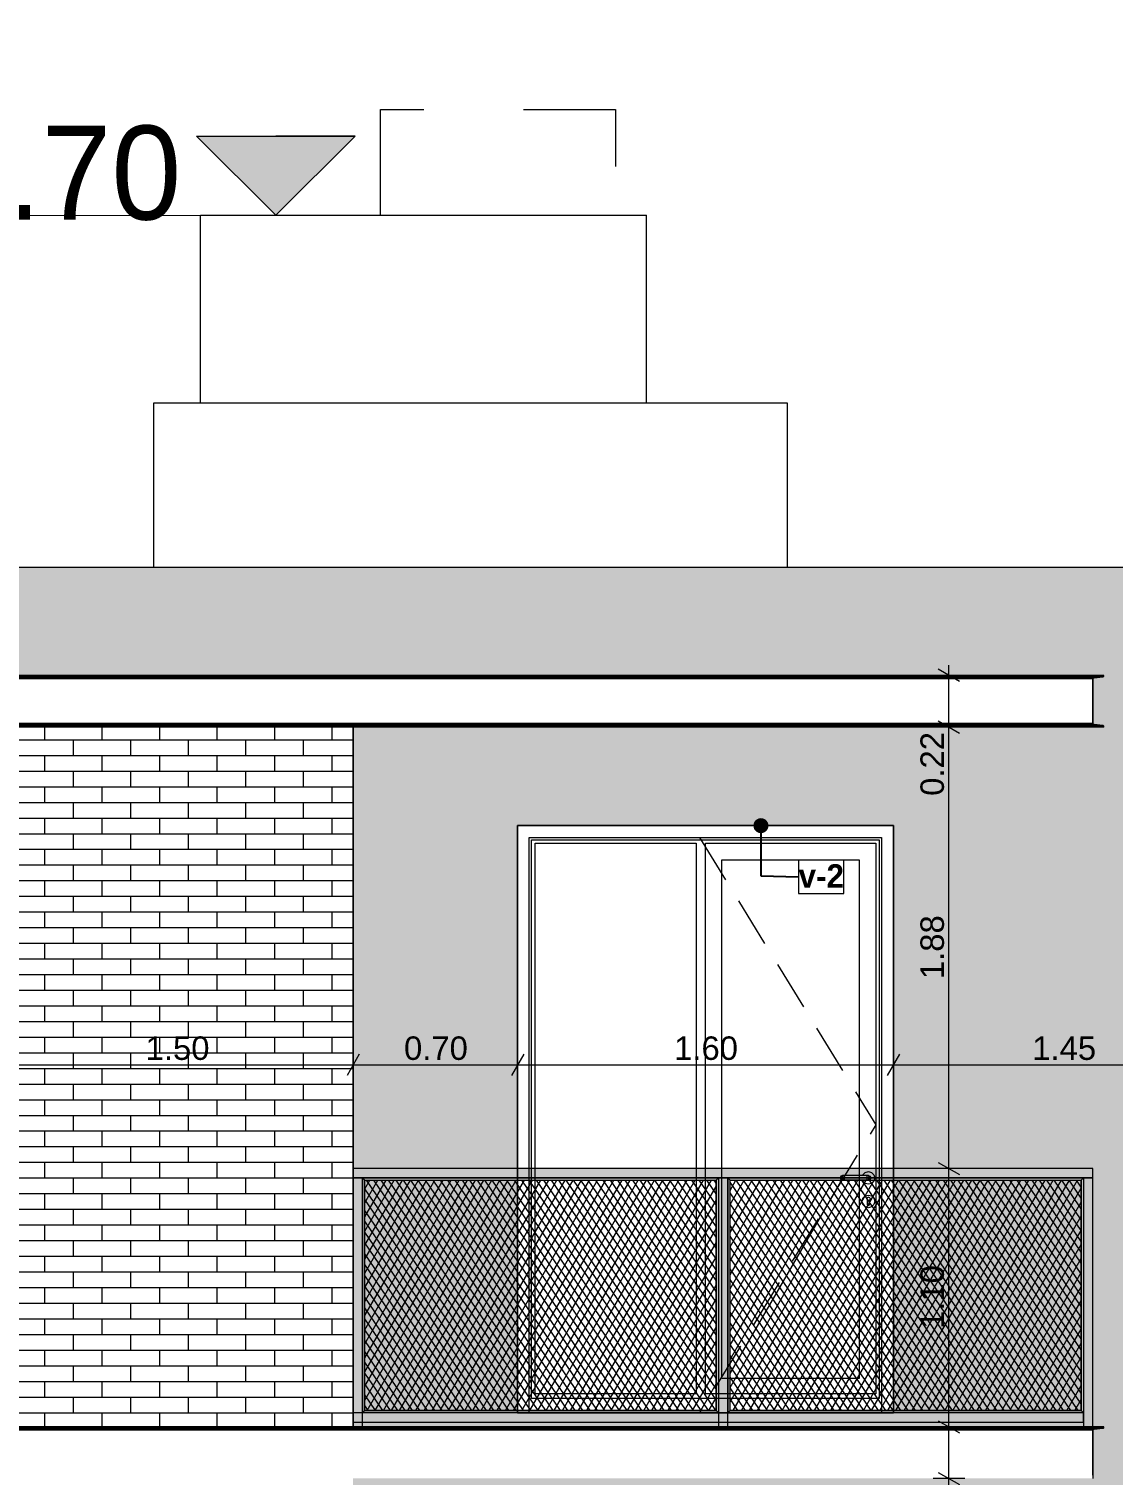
# Model space of a CAD drawing. Header units: millimetres. Extents: x 475206255 to 476720147, y 4620882299 to 4621447368.
# Drawn here: x 475374785 to 475379401, y 4621139879 to 4621146038 of the extents above; entities that cross this region are included whole.
import ezdxf

# ---------------------------------------------------------------- set-up
doc = ezdxf.new("R2010")
doc.units = ezdxf.units.MM
doc.header["$MEASUREMENT"] = 0
doc.set_wipeout_variables(frame=1)
doc.linetypes.add('Hidden Line', pattern=[317.5, 211.666667, -105.833333])
doc.linetypes.add('Long Dashed', pattern=[1058.333302, 634.99999, -423.333311])
for name, color, linetype, lineweight in [('0_Pen_No__1_Pen_No__250', 7, 'Continuous', 0), ('0_Pen_No__250_Pen_No__142', 142, 'Continuous', 0), ('2D Drafting - General_Pen_No__30_Pen_No__9_Pen_No__9_Pen_No__253', 252, 'Continuous', 0), ('2D Drafting - General_Pen_No__30_Pen_No__9_Pen_No__9_Pen_No__7', 7, 'Continuous', 0), ('2D Drafting - General_Pen_No__7_Pen_No__7', 7, 'Continuous', 0), ('Dimensioning - General_Pen_No__142', 142, 'Continuous', 0), ('New_2D Drafting - General_Pen_No__1_Pen_No__253', 252, 'Continuous', 0), ('New_2D Drafting - General_Pen_No__30_Pen_No__9_Pen_No__9_Pen_No__255', 255, 'Continuous', 0), ('New_2D Drafting - General_Pen_No__30_Pen_No__9_Pen_No__9_Pen_No__7', 7, 'Continuous', 0), ('New_2D Drafting - General_Pen_No__4', 7, 'Continuous', 0), ('New_2D Drafting - General_Pen_No__7', 7, 'Continuous', 0), ('New_Annotation - Label_Pen_No__1', 1, 'Continuous', 0), ('New_Structural - Bearing_Pen_No__250', 7, 'Continuous', 0), ('New_Structural - Bearing_Pen_No__7', 7, 'Continuous', 0), ('Structural - Bearing_Pen_No__250', 7, 'Continuous', 0), ('zoma_Pen_No__142', 142, 'Continuous', 0), ('zoma_Pen_No__1_Pen_No__142', 142, 'Continuous', 0)]:
    doc.layers.add(name, color=color, linetype=linetype, lineweight=lineweight)
doc.layers.add('Dimensioning - General', color=7, linetype='Continuous')
doc.layers.add('zoma', color=7, linetype='Continuous')
doc.styles.add('GENERATED_STYLE_2', font='arial.ttf')
doc.styles.add('GENERATED_STYLE_4', font='ACADMTAV.TTF')
doc.styles.add('GENERATED_STYLE_5', font='')
doc.styles.get('GENERATED_STYLE_5').set_extended_font_data('Avaza', bold=True)
doc.dimstyles.new('GENERATED_STYLE__1', dxfattribs={"dimtxt": 100, "dimasz": 68.640772, "dimexe": 0.18, "dimexo": 0.0625, "dimgap": 0, "dimtad": 1, "dimlfac": 0.001, "dimzin": 0, "dimdsep": 46, "dimtxsty": 'GENERATED_STYLE_2', "dimblk": 'ARROWHEAD_2', "dimblk1": 'ARROWHEAD_2', "dimblk2": 'ARROWHEAD_2', "dimcen": 0.09, "dimse1": 1, "dimse2": 1, "dimclrd": 142, "dimclre": 142, "dimclrt": 142, "dimadec": 0, "dimazin": 0, "dimtfac": 1, "dimtdec": 4, "dimtmove": 0, "dimatfit": 3, "dimfxl": 1, "dimtolj": 1, "dimtzin": 0, "dimarcsym": 0})
doc.dimstyles.new('GENERATED_STYLE__18', dxfattribs={"dimtxt": 100, "dimasz": 68.640772, "dimexe": 0.18, "dimexo": 0.0625, "dimgap": 0, "dimtad": 1, "dimtih": 1, "dimtoh": 1, "dimlfac": 0.001, "dimzin": 0, "dimdsep": 46, "dimtxsty": 'GENERATED_STYLE_2', "dimblk": 'ARROWHEAD_2', "dimblk1": 'ARROWHEAD_2', "dimblk2": 'ARROWHEAD_2', "dimcen": 0.09, "dimse1": 1, "dimse2": 1, "dimclrd": 142, "dimclre": 142, "dimclrt": 142, "dimadec": 0, "dimazin": 0, "dimtfac": 1, "dimtdec": 4, "dimtmove": 0, "dimatfit": 3, "dimfxl": 1, "dimtolj": 1, "dimtzin": 0, "dimarcsym": 0})
doc.dimstyles.new('GENERATED_STYLE__3', dxfattribs={"dimtxt": 200, "dimasz": 64.421331, "dimexe": 0.18, "dimexo": 3, "dimgap": 0, "dimtad": 1, "dimtih": 1, "dimtoh": 1, "dimlfac": 0.001, "dimzin": 0, "dimdsep": 46, "dimtxsty": 'GENERATED_STYLE_2', "dimblk": 'ARROWHEAD_2', "dimblk1": 'ARROWHEAD_2', "dimblk2": 'ARROWHEAD_2', "dimcen": 0.09, "dimclrd": 142, "dimclre": 142, "dimclrt": 142, "dimadec": 0, "dimazin": 0, "dimtfac": 1, "dimtdec": 4, "dimtmove": 0, "dimatfit": 3, "dimfxl": 1, "dimtolj": 1, "dimtzin": 0, "dimarcsym": 0})
doc.dimstyles.new('GENERATED_STYLE__33', dxfattribs={"dimtxt": 0.18, "dimasz": 127.68, "dimexe": 0.18, "dimexo": 0.0625, "dimgap": 0, "dimtad": 0, "dimtih": 1, "dimtoh": 1, "dimdec": 4, "dimzin": 0, "dimdsep": 46, "dimcen": 0.09, "dimadec": 0, "dimazin": 0, "dimtfac": 1, "dimtdec": 4, "dimtmove": 0, "dimatfit": 3, "dimldrblk": 'ARROWHEAD_11', "dimfxl": 1, "dimtolj": 1, "dimtzin": 0, "dimarcsym": 0})
pattern_1 = [(60, (475826095.757, 4621095193.19), (-25.9807621, 15), []), (124.306619, (475826095.757, 4621095193.19), (23.8156986, 11.25), [])]

# ---------------------------------------------------------------- blocks, each defined once
blk = doc.blocks.new('*D551', base_point=(475826095.8, 4621095193.2))
at = {"layer": 'Dimensioning - General_Pen_No__142', "color": 142, "linetype": 'Continuous', "lineweight": 0, "transparency": 16777216}
for p, q in [((475424908.2, 4621141444.9), (475424772.7, 4621141444.9)), ((475424795.3, 4621141471), (475424885.6, 4621141418.9)), ((475424840.5, 4621138945), (475424840.5, 4621141444.9)), ((475424908.2, 4621138945), (475424772.7, 4621138945)), ((475424795.3, 4621138971.1), (475424885.6, 4621138918.9))]:
    blk.add_line(p, q, dxfattribs=at)
at = {"layer": 'Dimensioning - General_Pen_No__142', "color": 142, "lineweight": 0, "transparency": 16777216, "insert": (475424820.5, 4621140061.5), "char_height": 100, "attachment_point": 7, "rotation": 90, "style": 'GENERATED_STYLE_2'}
blk.add_mtext('\\A1;{\\pql;\\fArial|b0|i0|c204|p0;\\W1.000000;2.50}', dxfattribs=at)
blk = doc.blocks.new('ARROWHEAD_2')
at = {"color": 0, "linetype": 'Continuous', "lineweight": 0}
for p, q in [((0, 0), (-1, 0)), ((-0.378, -0.655), (0.378, 0.655))]:
    blk.add_line(p, q, dxfattribs=at)
blk = doc.blocks.new('*D552', base_point=(475826095.8, 4621095193.2))
at = {"layer": 'Dimensioning - General_Pen_No__142', "color": 142, "linetype": 'Continuous', "lineweight": 0, "transparency": 16777216}
for p, q in [((475424908.2, 4621142145), (475424772.7, 4621142145)), ((475424795.3, 4621142171.1), (475424885.6, 4621142118.9)), ((475424840.5, 4621141444.9), (475424840.5, 4621142145)), ((475424908.2, 4621141444.9), (475424772.7, 4621141444.9)), ((475424795.3, 4621141471), (475424885.6, 4621141418.9))]:
    blk.add_line(p, q, dxfattribs=at)
at = {"layer": 'Dimensioning - General_Pen_No__142', "color": 142, "lineweight": 0, "transparency": 16777216, "insert": (475424820.5, 4621141661.5), "char_height": 100, "attachment_point": 7, "rotation": 90, "style": 'GENERATED_STYLE_2'}
blk.add_mtext('\\A1;{\\pql;\\fArial|b0|i0|c204|p0;\\W1.000000;0.70}', dxfattribs=at)
blk = doc.blocks.new('*D553', base_point=(475826095.8, 4621095193.2))
at = {"layer": 'Dimensioning - General_Pen_No__142', "color": 142, "linetype": 'Continuous', "lineweight": 0, "transparency": 16777216}
for p, q in [((475424908.2, 4621144644.9), (475424772.7, 4621144644.9)), ((475424795.3, 4621144671), (475424885.6, 4621144618.9)), ((475424840.5, 4621142145), (475424840.5, 4621144644.9)), ((475424908.2, 4621142145), (475424772.7, 4621142145)), ((475424795.3, 4621142171.1), (475424885.6, 4621142118.9))]:
    blk.add_line(p, q, dxfattribs=at)
at = {"layer": 'Dimensioning - General_Pen_No__142', "color": 142, "lineweight": 0, "transparency": 16777216, "insert": (475424820.5, 4621143261.5), "char_height": 100, "attachment_point": 7, "rotation": 90, "style": 'GENERATED_STYLE_2'}
blk.add_mtext('\\A1;{\\pql;\\fArial|b0|i0|c204|p0;\\W1.000000;2.50}', dxfattribs=at)
blk = doc.blocks.new('*D554', base_point=(475826095.8, 4621095193.2))
at = {"layer": 'Dimensioning - General_Pen_No__142', "color": 142, "linetype": 'Continuous', "lineweight": 0, "transparency": 16777216}
for p, q in [((475424885.6, 4621145718.5), (475424795.3, 4621145770.6)), ((475424840.5, 4621145744.5), (475424840.5, 4621145788.7)), ((475424908.2, 4621145744.5), (475424772.7, 4621145744.5)), ((475424840.5, 4621144644.9), (475424840.5, 4621145744.5)), ((475424908.2, 4621144644.9), (475424772.7, 4621144644.9)), ((475424795.3, 4621144671), (475424885.6, 4621144618.9))]:
    blk.add_line(p, q, dxfattribs=at)
at = {"layer": 'Dimensioning - General_Pen_No__142', "color": 142, "lineweight": 0, "transparency": 16777216, "insert": (475424820.5, 4621145061.3), "char_height": 100, "attachment_point": 7, "rotation": 90, "style": 'GENERATED_STYLE_2'}
blk.add_mtext('\\A1;{\\pql;\\fArial|b0|i0|c204|p0;\\W1.000000;1.10}', dxfattribs=at)
blk = doc.blocks.new('*D795', base_point=(475826095.8, 4621095193.2))
at = {"layer": 'Dimensioning - General_Pen_No__142', "color": 142, "linetype": 'Continuous', "lineweight": 0, "transparency": 16777216}
for p, q in [((475374665.8, 4621141558.3), (475374665.8, 4621141693.8)), ((475376165.8, 4621141558.3), (475376165.8, 4621141693.8)), ((475374691.9, 4621141671.2), (475374639.7, 4621141580.9)), ((475374665.8, 4621141626), (475376165.8, 4621141626)), ((475376191.9, 4621141671.2), (475376139.7, 4621141580.9))]:
    blk.add_line(p, q, dxfattribs=at)
at = {"layer": 'Dimensioning - General_Pen_No__142', "color": 142, "lineweight": 0, "transparency": 16777216, "insert": (475375282.3, 4621141646), "char_height": 100, "attachment_point": 7, "style": 'GENERATED_STYLE_2'}
blk.add_mtext('\\A1;{\\pql;\\fArial|b0|i0|c204|p0;\\W1.000000;1.50}', dxfattribs=at)
blk = doc.blocks.new('*D796', base_point=(475826095.8, 4621095193.2))
at = {"layer": 'Dimensioning - General_Pen_No__142', "color": 142, "linetype": 'Continuous', "lineweight": 0, "transparency": 16777216}
for p, q in [((475376165.8, 4621141558.3), (475376165.8, 4621141693.8)), ((475376865.9, 4621141558.3), (475376865.9, 4621141693.8)), ((475376191.9, 4621141671.2), (475376139.7, 4621141580.9)), ((475376165.8, 4621141626), (475376865.9, 4621141626)), ((475376891.9, 4621141671.2), (475376839.8, 4621141580.9))]:
    blk.add_line(p, q, dxfattribs=at)
at = {"layer": 'Dimensioning - General_Pen_No__142', "color": 142, "lineweight": 0, "transparency": 16777216, "insert": (475376382.4, 4621141646), "char_height": 100, "attachment_point": 7, "style": 'GENERATED_STYLE_2'}
blk.add_mtext('\\A1;{\\pql;\\fArial|b0|i0|c204|p0;\\W1.000000;0.70}', dxfattribs=at)
blk = doc.blocks.new('*D797', base_point=(475826095.8, 4621095193.2))
at = {"layer": 'Dimensioning - General_Pen_No__142', "color": 142, "linetype": 'Continuous', "lineweight": 0, "transparency": 16777216}
for p, q in [((475376865.9, 4621141558.3), (475376865.9, 4621141693.8)), ((475378465.9, 4621141558.3), (475378465.9, 4621141693.8)), ((475376891.9, 4621141671.2), (475376839.8, 4621141580.9)), ((475376865.9, 4621141626), (475378465.9, 4621141626)), ((475378491.9, 4621141671.2), (475378439.8, 4621141580.9))]:
    blk.add_line(p, q, dxfattribs=at)
at = {"layer": 'Dimensioning - General_Pen_No__142', "color": 142, "lineweight": 0, "transparency": 16777216, "insert": (475377532.4, 4621141646), "char_height": 100, "attachment_point": 7, "style": 'GENERATED_STYLE_2'}
blk.add_mtext('\\A1;{\\pql;\\fArial|b0|i0|c204|p0;\\W1.000000;1.60}', dxfattribs=at)
blk = doc.blocks.new('*D798', base_point=(475826095.8, 4621095193.2))
at = {"layer": 'Dimensioning - General_Pen_No__142', "color": 142, "linetype": 'Continuous', "lineweight": 0, "transparency": 16777216}
for p, q in [((475378465.9, 4621141558.3), (475378465.9, 4621141693.8)), ((475379915.7, 4621141558.3), (475379915.7, 4621141693.8)), ((475378491.9, 4621141671.2), (475378439.8, 4621141580.9)), ((475378465.9, 4621141626), (475379915.7, 4621141626)), ((475379941.8, 4621141671.2), (475379889.6, 4621141580.9))]:
    blk.add_line(p, q, dxfattribs=at)
at = {"layer": 'Dimensioning - General_Pen_No__142', "color": 142, "lineweight": 0, "transparency": 16777216, "insert": (475379057.3, 4621141646), "char_height": 100, "attachment_point": 7, "style": 'GENERATED_STYLE_2'}
blk.add_mtext('\\A1;{\\pql;\\fArial|b0|i0|c204|p0;\\W1.000000;1.45}', dxfattribs=at)
blk = doc.blocks.new('*D1510', base_point=(475826095.8, 4621095193.2))
at = {"layer": 'zoma_Pen_No__142', "color": 142, "linetype": 'Continuous', "lineweight": 0, "transparency": 16777216}
for p, q in [((475372815.8, 4621126477.3), (475372815.8, 4621126604.5)), ((475379315.8, 4621126477.3), (475379315.8, 4621126604.5)), ((475372840.3, 4621126583.3), (475372791.3, 4621126498.5)), ((475372815.8, 4621126540.9), (475379315.8, 4621126540.9)), ((475379340.3, 4621126583.3), (475379291.3, 4621126498.5))]:
    blk.add_line(p, q, dxfattribs=at)
at = {"layer": 'zoma_Pen_No__142', "color": 142, "lineweight": 0, "transparency": 16777216, "char_height": 200, "attachment_point": 7, "style": 'GENERATED_STYLE_2'}
for s, insert in [('\\A1;{\\pql;\\fArial|b0|i0|c204|p0;\\W1.000000;6.50}', (475375798.9, 4621126580.9)), ('\\A1;{\\pql;\\fArial|b0|i0|c204|p0;\\W1.000000;0.40}', (475378757.5, 4621126580.9))]:
    blk.add_mtext(s, dxfattribs=dict(at, insert=insert))
blk = doc.blocks.new('*D1511', base_point=(475826095.8, 4621095193.2))
at = {"layer": 'zoma_Pen_No__142', "color": 142, "linetype": 'Continuous', "lineweight": 0, "transparency": 16777216}
for p, q in [((475379315.8, 4621126477.3), (475379315.8, 4621126604.5)), ((475379715.8, 4621126477.3), (475379715.8, 4621126604.5)), ((475379340.3, 4621126583.3), (475379291.3, 4621126498.5)), ((475379315.8, 4621126540.9), (475379715.8, 4621126540.9)), ((475379740.3, 4621126583.3), (475379691.3, 4621126498.5))]:
    blk.add_line(p, q, dxfattribs=at)
blk = doc.blocks.new('ARROWHEAD_11')
at = {"color": 0, "linetype": 'Continuous', "lineweight": 0}
blk.add_line((0, 0), (-1, 0), dxfattribs=at)
at = {"color": 0, "linetype": 'Continuous', "lineweight": 0, "const_width": 0.25, "flags": 128}
blk.add_lwpolyline([(-0.125, 0, 1), (0.125, 0, 1)], format="xyb", close=True, dxfattribs=at)
blk = doc.blocks.new('*D1769', base_point=(475826095.8, 4621095193.2))
at = {"layer": 'Dimensioning - General_Pen_No__142', "color": 142, "linetype": 'Continuous', "lineweight": 0, "transparency": 16777216}
for p, q in [((475378770.3, 4621139865), (475378634.8, 4621139865)), ((475378657.4, 4621139891), (475378747.7, 4621139838.9)), ((475378702.6, 4621137985), (475378702.6, 4621139865)), ((475378657.4, 4621138011), (475378747.7, 4621137958.9)), ((475378770.3, 4621137985), (475378634.8, 4621137985))]:
    blk.add_line(p, q, dxfattribs=at)
at = {"layer": 'Dimensioning - General_Pen_No__142', "color": 142, "lineweight": 0, "transparency": 16777216, "char_height": 100, "attachment_point": 7, "rotation": 90, "style": 'GENERATED_STYLE_2'}
for s, insert in [('\\A1;{\\pql;\\fArial|b0|i0|c204|p0;\\W1.000000;0.22}', (475378682.6, 4621139571.9)), ('\\A1;{\\pql;\\fArial|b0|i0|c204|p0;\\W1.000000;1.88}', (475378682.6, 4621138791.5))]:
    blk.add_mtext(s, dxfattribs=dict(at, insert=insert))
blk = doc.blocks.new('*D1770', base_point=(475826095.8, 4621095193.2))
at = {"layer": 'Dimensioning - General_Pen_No__142', "color": 142, "linetype": 'Continuous', "lineweight": 0, "transparency": 16777216}
for p, q in [((475378770.3, 4621140085), (475378634.8, 4621140085)), ((475378657.4, 4621140111), (475378747.7, 4621140058.9)), ((475378702.6, 4621139865), (475378702.6, 4621140085)), ((475378770.3, 4621139865), (475378634.8, 4621139865)), ((475378657.4, 4621139891), (475378747.7, 4621139838.9))]:
    blk.add_line(p, q, dxfattribs=at)
blk = doc.blocks.new('*D1771', base_point=(475826095.8, 4621095193.2))
at = {"layer": 'Dimensioning - General_Pen_No__142', "color": 142, "linetype": 'Continuous', "lineweight": 0, "transparency": 16777216}
for p, q in [((475378657.4, 4621141211), (475378747.7, 4621141158.9)), ((475378770.3, 4621141185), (475378634.8, 4621141185)), ((475378702.6, 4621140085), (475378702.6, 4621141185)), ((475378770.3, 4621140085), (475378634.8, 4621140085)), ((475378657.4, 4621140111), (475378747.7, 4621140058.9))]:
    blk.add_line(p, q, dxfattribs=at)
at = {"layer": 'Dimensioning - General_Pen_No__142', "color": 142, "lineweight": 0, "transparency": 16777216, "insert": (475378682.6, 4621140501.5), "char_height": 100, "attachment_point": 7, "rotation": 90, "style": 'GENERATED_STYLE_2'}
blk.add_mtext('\\A1;{\\pql;\\fArial|b0|i0|c204|p0;\\W1.000000;1.10}', dxfattribs=at)
blk = doc.blocks.new('*D1772', base_point=(475826095.8, 4621095193.2))
at = {"layer": 'Dimensioning - General_Pen_No__142', "color": 142, "linetype": 'Continuous', "lineweight": 0, "transparency": 16777216}
for p, q in [((475378770.3, 4621143065), (475378634.8, 4621143065)), ((475378657.4, 4621143091), (475378747.7, 4621143038.9)), ((475378702.6, 4621141185), (475378702.6, 4621143065)), ((475378657.4, 4621141211), (475378747.7, 4621141158.9)), ((475378770.3, 4621141185), (475378634.8, 4621141185))]:
    blk.add_line(p, q, dxfattribs=at)
at = {"layer": 'Dimensioning - General_Pen_No__142', "color": 142, "lineweight": 0, "transparency": 16777216, "char_height": 100, "attachment_point": 7, "rotation": 90, "style": 'GENERATED_STYLE_2'}
for s, insert in [('\\A1;{\\pql;\\fArial|b0|i0|c204|p0;\\W1.000000;0.22}', (475378682.6, 4621142771.9)), ('\\A1;{\\pql;\\fArial|b0|i0|c204|p0;\\W1.000000;1.88}', (475378682.6, 4621141991.5))]:
    blk.add_mtext(s, dxfattribs=dict(at, insert=insert))
blk = doc.blocks.new('*D1773', base_point=(475826095.8, 4621095193.2))
at = {"layer": 'Dimensioning - General_Pen_No__142', "color": 142, "linetype": 'Continuous', "lineweight": 0, "transparency": 16777216}
for p, q in [((475378770.3, 4621143285), (475378634.8, 4621143285)), ((475378747.7, 4621143258.9), (475378657.4, 4621143311)), ((475378702.6, 4621143285), (475378702.6, 4621143329.1)), ((475378702.6, 4621143065), (475378702.6, 4621143285)), ((475378770.3, 4621143065), (475378634.8, 4621143065)), ((475378657.4, 4621143091), (475378747.7, 4621143038.9))]:
    blk.add_line(p, q, dxfattribs=at)

msp = doc.modelspace()

# ---------------------------------------------------------------- hatches: boundary and pattern name
at = {"layer": '0_Pen_No__250_Pen_No__142', "linetype": 'Continuous', "lineweight": 0}
msp.add_hatch(color=142, dxfattribs=at).paths.add_polyline_path([(475375836.594, 4621145244.178), (475375498.901, 4621145581.707), (475376174.123, 4621145581.871)])
at = {"layer": '2D Drafting - General_Pen_No__30_Pen_No__9_Pen_No__9_Pen_No__253', "linetype": 'Continuous', "lineweight": 0}
h = msp.add_hatch(dxfattribs=at)
h.set_pattern_fill('BRICK___RUNNING_BOND', color=252, style=0, pattern_type=2)
h.set_pattern_definition([(0, (475410663.434, 4621133278.51), (0, 66.64), []), (90, (475410663.43, 4621133278.5), (-244.8, 0), [66.64, -66.64]), (90, (475410785.83, 4621133345.15), (-244.8, 0), [66.64, -66.64])])
h.paths.add_polyline_path([(475365445.389, 4621130444.943), (475372815.366, 4621130444.943), (475372815.366, 4621133044.943), (475375315.366, 4621133044.943), (475375315.366, 4621130444.943), (475375515.187, 4621130444.943), (475375515.187, 4621133044.924), (475379315.187, 4621133044.924), (475379315.187, 4621130444.943), (475382015.788, 4621130444.943), (475382015.788, 4621143344.955), (475385815.621, 4621143344.955), (475385815.621, 4621130444.943), (475386215.788, 4621130444.943), (475386215.788, 4621143744.536), (475365445.389, 4621143744.536)])
h.paths.add_polyline_path([(475368265.376, 4621136944.999), (475366665.371, 4621136944.999), (475366665.371, 4621139444.941), (475368265.374, 4621139444.941)], flags=0)
h.paths.add_polyline_path([(475366665.374, 4621133744.936), (475366665.374, 4621136244.935), (475368265.374, 4621136244.941), (475368265.383, 4621133744.936)], flags=0)
h.paths.add_polyline_path([(475366665.374, 4621140144.937), (475366665.374, 4621142644.941), (475368265.374, 4621142644.941), (475368265.376, 4621140144.937)], flags=0)
h.paths.add_polyline_path([(475368265.41, 4621130544.995), (475366665.399, 4621130544.995), (475366665.408, 4621133044.946), (475368265.408, 4621133044.941)], flags=0)
h.paths.add_polyline_path([(475370415.983, 4621133464.943), (475370415.983, 4621133684.943), (475374665.793, 4621133684.943), (475374665.793, 4621133744.932), (475374665.793, 4621133744.944), (475374665.793, 4621136244.955), (475374665.793, 4621136664.943), (475370415.983, 4621136664.943), (475370415.983, 4621136884.943), (475374665.793, 4621136884.943), (475374665.793, 4621139864.943), (475370415.983, 4621139864.943), (475370415.983, 4621140084.943), (475373265.336, 4621140084.943), (475373265.336, 4621142644.937), (475374165.336, 4621142644.937), (475374165.336, 4621140084.943), (475374665.793, 4621140084.943), (475374665.793, 4621143064.943), (475370415.983, 4621143064.943), (475370415.983, 4621143284.943), (475379315.788, 4621143284.943), (475379315.788, 4621143064.943), (475376165.791, 4621143064.943), (475376165.791, 4621140084.943), (475379315.788, 4621140084.943), (475379315.788, 4621139864.943), (475376165.791, 4621139864.943), (475376165.791, 4621136884.943), (475379315.788, 4621136884.943), (475379315.788, 4621136664.943), (475376165.791, 4621136664.943), (475376165.791, 4621136244.955), (475376165.791, 4621133744.944), (475376165.791, 4621133744.924), (475376165.791, 4621133684.943), (475379315.788, 4621133684.943), (475379315.788, 4621133464.943)], flags=0)
h.paths.add_polyline_path([(475370665.788, 4621136944.931), (475370665.788, 4621136944.943), (475370665.788, 4621139444.937), (475371565.788, 4621139444.937), (475372265.78, 4621139444.937), (475372265.78, 4621136944.931)], flags=0)
h.paths.add_polyline_path([(475370665.788, 4621133044.993), (475370665.788, 4621130544.993), (475372265.788, 4621130544.993), (475372265.788, 4621133044.993)], flags=0)
h.paths.add_polyline_path([(475370665.788, 4621136244.94), (475371565.788, 4621136244.94), (475372265.78, 4621136244.94), (475372265.78, 4621133744.929), (475370665.788, 4621133744.929), (475370665.788, 4621133744.943)], flags=0)
h.paths.add_polyline_path([(475370665.788, 4621140144.943), (475370665.788, 4621142644.939), (475372265.788, 4621142644.939), (475372265.788, 4621140144.943)], flags=0)
h.paths.add_polyline_path([(475373265.336, 4621136244.94), (475374165.336, 4621136244.94), (475374165.336, 4621133744.945), (475373265.336, 4621133744.945)], flags=0)
h.paths.add_polyline_path([(475373265.336, 4621136944.945), (475373265.336, 4621139444.94), (475374165.336, 4621139444.94), (475374165.336, 4621136944.945)], flags=0)
h.paths.add_polyline_path([(475378465.859, 4621136944.924), (475378465.859, 4621139444.918), (475376865.85, 4621139444.918), (475376865.85, 4621136944.924)], flags=0)
h.paths.add_polyline_path([(475376865.85, 4621142644.918), (475376865.85, 4621140144.923), (475378465.859, 4621140144.923), (475378465.859, 4621142644.918)], flags=0)
h.paths.add_polyline_path([(475378465.867, 4621133744.913), (475376865.859, 4621133744.913), (475376865.859, 4621136244.923), (475378465.867, 4621136244.923)], flags=0)
h.paths.add_polyline_path([(475379915.707, 4621137844.942), (475381515.707, 4621137844.942), (475381515.707, 4621139444.943), (475379915.707, 4621139444.943)], flags=0)
h.paths.add_polyline_path([(475379915.707, 4621136244.943), (475379915.707, 4621134644.942), (475381515.707, 4621134644.942), (475381515.707, 4621136244.943)], flags=0)
h.paths.add_polyline_path([(475379915.707, 4621131444.942), (475381515.707, 4621131444.942), (475381515.707, 4621133044.943), (475379915.707, 4621133044.943)], flags=0)
h.paths.add_polyline_path([(475379915.712, 4621142644.943), (475379915.712, 4621141044.943), (475381515.712, 4621141044.943), (475381515.712, 4621142644.943)], flags=0)
h = msp.add_hatch(dxfattribs=at)
h.set_pattern_fill('BRICK___RUNNING_BOND', color=252, style=0, pattern_type=2)
h.set_pattern_definition([(0, (475409613.95, 4621139678.515), (0, 66.64), []), (90, (475409613.95, 4621139678.51), (-244.8, 0), [66.64, -66.64]), (90, (475409736.35, 4621139745.15), (-244.8, 0), [66.64, -66.64])])
h.paths.add_polyline_path([(475374665.793, 4621143064.943), (475374665.793, 4621140084.943), (475376165.791, 4621140084.943), (475376165.791, 4621143064.943)])
at = {"layer": 'New_2D Drafting - General_Pen_No__30_Pen_No__9_Pen_No__9_Pen_No__255', "linetype": 'Continuous', "lineweight": 0}
for points in [[(475376165.791, 4621141184.97), (475376165.791, 4621141144.97), (475379315.788, 4621141144.97), (475379315.788, 4621141184.97)], [(475376165.791, 4621140084.943), (475376205.791, 4621140084.943), (475376205.791, 4621141144.97), (475376165.791, 4621141144.97)], [(475376205.791, 4621140144.969), (475376215.791, 4621140154.969), (475376215.791, 4621141134.996), (475376205.791, 4621141144.996)], [(475377710.82, 4621141134.97), (475377720.82, 4621141144.97), (475376205.791, 4621141144.97), (475376215.791, 4621141134.97)], [(475377720.791, 4621140144.914), (475377710.791, 4621140154.914), (475377710.791, 4621141134.942), (475377720.791, 4621141144.942)], [(475377720.791, 4621140084.914), (475377760.791, 4621140084.914), (475377760.791, 4621141144.942), (475377720.791, 4621141144.942)], [(475379265.814, 4621141134.996), (475379275.814, 4621141144.996), (475377760.791, 4621141144.996), (475377770.791, 4621141134.996)], [(475377760.791, 4621140144.94), (475377770.791, 4621140154.94), (475377770.791, 4621141134.968), (475377760.791, 4621141144.968)], [(475379275.788, 4621140144.943), (475379265.788, 4621140154.943), (475379265.788, 4621141134.97), (475379275.788, 4621141144.97)], [(475379275.788, 4621140084.943), (475379315.788, 4621140084.943), (475379315.788, 4621141144.97), (475379275.788, 4621141144.97)], [(475376165.791, 4621140144.969), (475376165.791, 4621140104.969), (475379275.788, 4621140104.969), (475379275.788, 4621140144.969)], [(475377710.794, 4621140154.94), (475377720.766, 4621140144.969), (475376205.765, 4621140144.969), (475376215.771, 4621140154.975)], [(475379265.788, 4621140154.995), (475379275.814, 4621140144.969), (475377760.765, 4621140144.969), (475377770.791, 4621140154.995)]]:
    msp.add_hatch(color=255, dxfattribs=at).paths.add_polyline_path(points)
at = {"layer": 'New_2D Drafting - General_Pen_No__7', "linetype": 'Continuous', "lineweight": 0}
h = msp.add_hatch(dxfattribs=at)
h.set_pattern_fill('BATT_INSULATION', style=0, pattern_type=2)
h.set_pattern_definition(pattern_1)
h.paths.add_polyline_path([(475376215.765, 4621141134.97), (475377710.791, 4621141134.97), (475377710.791, 4621140154.943), (475376215.765, 4621140154.943)])
h = msp.add_hatch(dxfattribs=at)
h.set_pattern_fill('BATT_INSULATION', style=0, pattern_type=2)
h.set_pattern_definition(pattern_1)
h.paths.add_polyline_path([(475377770.791, 4621141134.996), (475379265.788, 4621141134.996), (475379265.788, 4621140154.995), (475377770.791, 4621140154.995)])

# ---------------------------------------------------------------- linework, layer by layer
at = {"layer": '0_Pen_No__1_Pen_No__250', "color": 7, "linetype": 'Continuous', "lineweight": 0, "flags": 128}
for points in [[(475375836.594, 4621145244.178), (475375498.901, 4621145581.707), (475375836.512, 4621145581.789)], [(475375836.594, 4621145244.178), (475376174.123, 4621145581.871), (475375836.512, 4621145581.789)], [(475374574.205, 4621145243.87), (475376174.205, 4621145244.26)]]:
    msp.add_lwpolyline(points, dxfattribs=at)
at = {"layer": '0_Pen_No__250_Pen_No__142', "color": 142, "linetype": 'Continuous', "lineweight": 0, "flags": 128}
msp.add_lwpolyline([(475375836.594, 4621145244.178), (475375498.901, 4621145581.707), (475376174.123, 4621145581.871)], close=True, dxfattribs=at)
at = {"layer": '2D Drafting - General_Pen_No__30_Pen_No__9_Pen_No__9_Pen_No__7', "color": 7, "linetype": 'Continuous', "lineweight": 0, "flags": 128}
for points in [[(475365445.389, 4621130444.943), (475372815.366, 4621130444.943), (475372815.366, 4621133044.943), (475375315.366, 4621133044.943), (475375315.366, 4621130444.943), (475375515.187, 4621130444.943), (475375515.187, 4621133044.924), (475379315.187, 4621133044.924), (475379315.187, 4621130444.943), (475382015.788, 4621130444.943), (475382015.788, 4621143344.955), (475385815.621, 4621143344.955), (475385815.621, 4621130444.943), (475386215.788, 4621130444.943), (475386215.788, 4621143744.536), (475365445.389, 4621143744.536)], [(475374665.793, 4621143064.943), (475374665.793, 4621140084.943), (475376165.791, 4621140084.943), (475376165.791, 4621143064.943)], [(475376865.85, 4621142644.918), (475376865.85, 4621140144.923), (475378465.859, 4621140144.923), (475378465.859, 4621142644.918)]]:
    msp.add_lwpolyline(points, close=True, dxfattribs=at)
msp.add_lwpolyline([(475370415.983, 4621139864.943), (475370415.983, 4621140084.943), (475373265.336, 4621140084.943), (475373265.336, 4621142644.937), (475374165.336, 4621142644.937), (475374165.336, 4621140084.943), (475374665.793, 4621140084.943), (475374665.793, 4621143064.943), (475370415.983, 4621143064.943), (475370415.983, 4621143284.943), (475379315.788, 4621143284.943), (475379315.788, 4621143064.943), (475376165.791, 4621143064.943), (475376165.791, 4621140084.943), (475379315.788, 4621140084.943), (475379315.788, 4621139864.943)], dxfattribs=at)
at = {"layer": '2D Drafting - General_Pen_No__7_Pen_No__7', "color": 7, "linetype": 'Continuous', "lineweight": 0, "flags": 128}
for points in [[(475378461.734, 4621140144.918), (475376865.85, 4621140144.923), (475376865.859, 4621142644.924), (475378465.859, 4621142644.918)], [(475378465.859, 4621142644.918), (475378465.85, 4621140144.918), (475378461.734, 4621140144.918)]]:
    msp.add_lwpolyline(points, dxfattribs=at)
for points in [[(475376915.859, 4621142594.922), (475378415.859, 4621142594.917), (475378415.85, 4621140144.918), (475376915.85, 4621140144.925)], [(475376925.859, 4621142584.922), (475378405.859, 4621142584.917), (475378405.85, 4621140204.92), (475376925.85, 4621140204.925)], [(475376940.858, 4621142569.922), (475377625.858, 4621142569.92), (475377625.85, 4621140224.922), (475376940.85, 4621140224.925)], [(475377665.854, 4621142569.92), (475378390.858, 4621142569.917), (475378390.85, 4621140224.92), (475377665.85, 4621140224.922)], [(475377735.858, 4621142499.919), (475378320.858, 4621142499.917), (475378320.851, 4621140289.92), (475377735.851, 4621140289.922)]]:
    msp.add_lwpolyline(points, close=True, dxfattribs=at)
at = {"layer": '2D Drafting - General_Pen_No__7_Pen_No__7', "color": 7, "linetype": 'Hidden Line', "lineweight": 0, "flags": 128}
msp.add_lwpolyline([(475377640.859, 4621142594.92), (475378390.854, 4621141370.794), (475377641.627, 4621140146.205)], dxfattribs=at)
at = {"layer": 'New_2D Drafting - General_Pen_No__1_Pen_No__253', "color": 252, "linetype": 'Long Dashed', "lineweight": 0, "flags": 128}
msp.add_lwpolyline([(475376282.524, 4621145244.394), (475376282.524, 4621145694.536), (475377282.524, 4621145694.536), (475377282.524, 4621145227.28)], dxfattribs=at)
at = {"layer": 'New_2D Drafting - General_Pen_No__30_Pen_No__9_Pen_No__9_Pen_No__7', "color": 7, "linetype": 'Continuous', "lineweight": 0, "flags": 128}
for points in [[(475376165.791, 4621141184.97), (475376165.791, 4621141144.97), (475379315.788, 4621141144.97), (475379315.788, 4621141184.97)], [(475376165.791, 4621140084.943), (475376205.791, 4621140084.943), (475376205.791, 4621141144.97), (475376165.791, 4621141144.97)], [(475376205.791, 4621140144.969), (475376215.791, 4621140154.969), (475376215.791, 4621141134.996), (475376205.791, 4621141144.996)], [(475377710.82, 4621141134.97), (475377720.82, 4621141144.97), (475376205.791, 4621141144.97), (475376215.791, 4621141134.97)], [(475377720.791, 4621140144.914), (475377710.791, 4621140154.914), (475377710.791, 4621141134.942), (475377720.791, 4621141144.942)], [(475377720.791, 4621140084.914), (475377760.791, 4621140084.914), (475377760.791, 4621141144.942), (475377720.791, 4621141144.942)], [(475379265.814, 4621141134.996), (475379275.814, 4621141144.996), (475377760.791, 4621141144.996), (475377770.791, 4621141134.996)], [(475377760.791, 4621140144.94), (475377770.791, 4621140154.94), (475377770.791, 4621141134.968), (475377760.791, 4621141144.968)], [(475379275.788, 4621140144.943), (475379265.788, 4621140154.943), (475379265.788, 4621141134.97), (475379275.788, 4621141144.97)], [(475379275.788, 4621140084.943), (475379315.788, 4621140084.943), (475379315.788, 4621141144.97), (475379275.788, 4621141144.97)], [(475376165.791, 4621140144.969), (475376165.791, 4621140104.969), (475379275.788, 4621140104.969), (475379275.788, 4621140144.969)], [(475377710.794, 4621140154.94), (475377720.766, 4621140144.969), (475376205.765, 4621140144.969), (475376215.771, 4621140154.975)], [(475379265.788, 4621140154.995), (475379275.814, 4621140144.969), (475377760.765, 4621140144.969), (475377770.791, 4621140154.995)]]:
    msp.add_lwpolyline(points, close=True, dxfattribs=at)
at = {"layer": 'New_2D Drafting - General_Pen_No__4', "color": 7, "linetype": 'Continuous', "lineweight": 0, "flags": 128}
for points in [[(475376215.765, 4621141134.97), (475377710.791, 4621141134.97), (475377710.791, 4621140154.943), (475376215.765, 4621140154.943)], [(475377770.791, 4621141134.996), (475379265.788, 4621141134.996), (475379265.788, 4621140154.995), (475377770.791, 4621140154.995)]]:
    msp.add_lwpolyline(points, close=True, dxfattribs=at)
at = {"layer": 'New_Structural - Bearing_Pen_No__250', "color": 7, "linetype": 'Continuous', "lineweight": 0}
for p, q in [((475378242.892, 4621141151.99), (475378239.963, 4621141144.919)), ((475378239.963, 4621141144.919), (475378242.892, 4621141137.848)), ((475378244.444, 4621141151.99), (475378241.685, 4621141144.919)), ((475378241.685, 4621141144.919), (475378244.444, 4621141137.848)), ((475378249.963, 4621141154.919), (475378242.892, 4621141151.99)), ((475378242.892, 4621141137.848), (475378249.963, 4621141134.919)), ((475378249.259, 4621141151.99), (475378247.147, 4621141144.919)), ((475378247.147, 4621141144.919), (475378249.259, 4621141137.848)), ((475378251.105, 4621141154.919), (475378249.963, 4621141154.919)), ((475378251.105, 4621141134.919), (475378249.963, 4621141134.919)), ((475378254.357, 4621141154.919), (475378251.105, 4621141154.919)), ((475378254.357, 4621141134.919), (475378251.105, 4621141134.919)), ((475378259.223, 4621141154.919), (475378254.357, 4621141154.919)), ((475378259.223, 4621141134.919), (475378254.357, 4621141134.919)), ((475378256.464, 4621141151.99), (475378255.321, 4621141144.919)), ((475378255.321, 4621141144.919), (475378256.464, 4621141137.848)), ((475378264.963, 4621141154.919), (475378259.223, 4621141154.919)), ((475378264.963, 4621141134.919), (475378259.223, 4621141134.919)), ((475378344.963, 4621141154.918), (475378264.963, 4621141154.919)), ((475378344.963, 4621141134.918), (475378264.963, 4621141134.919)), ((475378335.643, 4621141154.918), (475378336.581, 4621141158.418)), ((475378336.58, 4621141131.418), (475378335.643, 4621141134.918)), ((475378346.463, 4621141121.536), (475378336.58, 4621141131.418)), ((475378336.581, 4621141158.418), (475378346.463, 4621141168.301)), ((475378350.704, 4621141154.918), (475378344.963, 4621141154.918)), ((475378350.703, 4621141134.918), (475378344.963, 4621141134.918)), ((475378346.463, 4621141168.301), (475378359.963, 4621141171.918)), ((475378355.57, 4621141134.918), (475378350.703, 4621141134.918)), ((475378355.57, 4621141154.918), (475378350.704, 4621141154.918)), ((475378353.462, 4621141151.989), (475378354.605, 4621141144.918)), ((475378354.605, 4621141144.918), (475378353.462, 4621141137.847)), ((475378358.821, 4621141154.918), (475378355.57, 4621141154.918)), ((475378358.821, 4621141134.918), (475378355.57, 4621141134.918)), ((475378359.963, 4621141154.918), (475378358.821, 4621141154.918)), ((475378359.963, 4621141134.918), (475378358.821, 4621141134.918)), ((475378359.963, 4621141171.918), (475378373.463, 4621141168.301)), ((475378359.963, 4621141154.918), (475378367.034, 4621141151.989)), ((475378367.034, 4621141137.847), (475378359.963, 4621141134.918)), ((475378360.668, 4621141151.989), (475378362.779, 4621141144.918)), ((475378362.779, 4621141144.918), (475378360.668, 4621141137.847)), ((475378365.482, 4621141151.989), (475378368.241, 4621141144.918)), ((475378368.241, 4621141144.918), (475378365.482, 4621141137.847)), ((475378367.034, 4621141151.989), (475378369.963, 4621141144.918)), ((475378369.963, 4621141144.918), (475378367.034, 4621141137.847)), ((475378373.463, 4621141168.301), (475378383.346, 4621141158.418)), ((475378383.346, 4621141131.418), (475378373.463, 4621141121.536)), ((475378383.346, 4621141158.418), (475378386.963, 4621141144.918)), ((475378386.963, 4621141144.918), (475378383.346, 4621141131.418)), ((475378336.58, 4621141058.418), (475378346.463, 4621141068.301)), ((475378359.963, 4621141117.918), (475378346.463, 4621141121.536)), ((475378346.463, 4621141068.301), (475378359.963, 4621141071.918)), ((475378373.463, 4621141121.536), (475378359.963, 4621141117.918)), ((475378359.963, 4621141071.918), (475378373.463, 4621141068.301)), ((475378373.463, 4621141068.301), (475378383.346, 4621141058.418)), ((475378332.963, 4621141044.918), (475378336.58, 4621141058.418)), ((475378336.58, 4621141031.418), (475378332.963, 4621141044.918)), ((475378346.463, 4621141021.536), (475378336.58, 4621141031.418)), ((475378359.963, 4621141017.918), (475378346.463, 4621141021.536)), ((475378353.243, 4621141056.558), (475378352.495, 4621141054.611)), ((475378352.495, 4621141054.611), (475378354.963, 4621141049.318)), ((475378353.243, 4621141056.558), (475378354.588, 4621141060.062)), ((475378359.963, 4621141062.344), (475378354.588, 4621141060.062)), ((475378354.963, 4621141049.318), (475378354.963, 4621141047.805)), ((475378354.963, 4621141047.805), (475378354.963, 4621141044.918)), ((475378354.963, 4621141044.918), (475378354.963, 4621141042.032)), ((475378354.963, 4621141042.032), (475378354.963, 4621141036.258)), ((475378354.963, 4621141036.258), (475378354.963, 4621141032.418)), ((475378354.963, 4621141032.418), (475378356.427, 4621141028.883)), ((475378356.427, 4621141028.883), (475378359.963, 4621141027.418)), ((475378365.338, 4621141060.062), (475378359.963, 4621141062.344)), ((475378359.963, 4621141027.418), (475378363.498, 4621141028.883)), ((475378373.463, 4621141021.536), (475378359.963, 4621141017.918)), ((475378363.498, 4621141028.883), (475378364.963, 4621141032.418)), ((475378364.963, 4621141049.318), (475378367.431, 4621141054.611)), ((475378364.963, 4621141047.805), (475378364.963, 4621141049.318)), ((475378364.963, 4621141047.805), (475378364.963, 4621141044.918)), ((475378364.963, 4621141044.918), (475378364.963, 4621141042.032)), ((475378364.963, 4621141042.032), (475378364.963, 4621141036.258)), ((475378364.963, 4621141036.258), (475378364.963, 4621141032.418)), ((475378366.683, 4621141056.558), (475378365.338, 4621141060.062)), ((475378366.683, 4621141056.558), (475378367.431, 4621141054.611)), ((475378383.346, 4621141031.418), (475378373.463, 4621141021.536)), ((475378383.346, 4621141058.418), (475378386.963, 4621141044.918)), ((475378386.963, 4621141044.918), (475378383.346, 4621141031.418))]:
    msp.add_line(p, q, dxfattribs=at)
at = {"layer": 'New_Structural - Bearing_Pen_No__7', "color": 7, "linetype": 'Continuous', "lineweight": 0}
for p, q in [((475375515.418, 4621144444.356), (475375515.418, 4621145244.394)), ((475375515.418, 4621145244.394), (475377415.418, 4621145244.394)), ((475377415.418, 4621144444.356), (475377415.418, 4621145244.394))]:
    msp.add_line(p, q, dxfattribs=at)
msp.add_lwpolyline([(475378015.418, 4621143744.536), (475378015.418, 4621144444.356), (475375315.418, 4621144444.356), (475375315.418, 4621143744.536)], dxfattribs=at)
at = {"layer": 'Structural - Bearing_Pen_No__250', "color": 7, "linetype": 'Continuous', "lineweight": 0}
for p, q in [((475379362.114, 4621143284.943), (475370369.657, 4621143284.943)), ((475379362.114, 4621143282.448), (475379362.114, 4621143284.943)), ((475379362.114, 4621143282.448), (475370369.657, 4621143282.448)), ((475379357.651, 4621143278.493), (475370374.119, 4621143278.493)), ((475379320.25, 4621143274.503), (475370411.52, 4621143274.503)), ((475379315.788, 4621143270.548), (475370415.983, 4621143270.548)), ((475379315.788, 4621143270.548), (475379316.187, 4621143272.079)), ((475379315.788, 4621143079.357), (475379315.788, 4621143270.548)), ((475379316.187, 4621143272.079), (475379317.325, 4621143273.376)), ((475379317.325, 4621143273.376), (475379319.028, 4621143274.243)), ((475379319.028, 4621143274.243), (475379320.25, 4621143274.503)), ((475379320.25, 4621143274.503), (475379357.651, 4621143278.493)), ((475379357.651, 4621143278.493), (475379358.873, 4621143278.752)), ((475379358.873, 4621143278.752), (475379360.576, 4621143279.619)), ((475379360.576, 4621143279.619), (475379361.714, 4621143280.917)), ((475379361.714, 4621143280.917), (475379362.114, 4621143282.448)), ((475379362.114, 4621143067.438), (475370369.657, 4621143067.438)), ((475379362.114, 4621143064.943), (475370369.657, 4621143064.943)), ((475379357.651, 4621143071.393), (475370374.119, 4621143071.393)), ((475379320.25, 4621143075.383), (475370411.52, 4621143075.383)), ((475379315.788, 4621143079.338), (475370415.983, 4621143079.338)), ((475379316.187, 4621143077.807), (475379315.788, 4621143079.338)), ((475379317.325, 4621143076.509), (475379316.187, 4621143077.807)), ((475379319.028, 4621143075.642), (475379317.325, 4621143076.509)), ((475379320.25, 4621143075.383), (475379319.028, 4621143075.642)), ((475379357.651, 4621143071.393), (475379320.25, 4621143075.383)), ((475379358.873, 4621143071.133), (475379357.651, 4621143071.393)), ((475379360.576, 4621143070.266), (475379358.873, 4621143071.133)), ((475379361.714, 4621143068.969), (475379360.576, 4621143070.266)), ((475379362.114, 4621143067.438), (475379361.714, 4621143068.969)), ((475379362.114, 4621143064.943), (475379362.114, 4621143067.438)), ((475379362.114, 4621140084.943), (475370369.657, 4621140084.943)), ((475379362.114, 4621140082.448), (475370369.657, 4621140082.448)), ((475379360.576, 4621140079.619), (475379361.714, 4621140080.917)), ((475379361.714, 4621140080.917), (475379362.114, 4621140082.448)), ((475379362.114, 4621140082.448), (475379362.114, 4621140084.943)), ((475379357.651, 4621140078.493), (475370374.119, 4621140078.493)), ((475379320.25, 4621140074.503), (475370411.52, 4621140074.503)), ((475379315.788, 4621140070.548), (475370415.983, 4621140070.548)), ((475379315.788, 4621140070.548), (475379316.187, 4621140072.079)), ((475379315.788, 4621139879.357), (475379315.788, 4621140070.548)), ((475379316.187, 4621140072.079), (475379317.325, 4621140073.376)), ((475379317.325, 4621140073.376), (475379319.028, 4621140074.243)), ((475379319.028, 4621140074.243), (475379320.25, 4621140074.503)), ((475379320.25, 4621140074.503), (475379357.651, 4621140078.493)), ((475379357.651, 4621140078.493), (475379358.873, 4621140078.752)), ((475379358.873, 4621140078.752), (475379360.576, 4621140079.619))]:
    msp.add_line(p, q, dxfattribs=at)

# ---------------------------------------------------------------- texts
at = {"layer": 'zoma_Pen_No__1_Pen_No__142', "color": 142, "linetype": 'Continuous', "lineweight": 0, "insert": (475375434.291, 4621145220.434), "char_height": 400, "attachment_point": 9, "rotation": 0.0139872, "style": 'GENERATED_STYLE_4'}
msp.add_mtext('\\A1;{\\pqr;\\fAcadMtavr|b0|i0|c0|p0;\\W1.000000;+1\\fAcadMtavr|b0|i0|c0|p0;\\W1.000000;4\\fAcadMtavr|b0|i0|c0|p0;\\W1.000000;.\\fAcadMtavr|b0|i0|c0|p0;\\W1.000000;70}', dxfattribs=at)

# ---------------------------------------------------------------- dimensions: what is measured, and where the dimension line sits
at = {"layer": 'Dimensioning - General', "color": 142, "linetype": 'Continuous', "lineweight": 0}
for base, p1, p2, picture, middle in [((475424840.477, 4621145744.536), (475364762.758, 4621144644.941), (475364988.123, 4621145744.536), '*D554', (475424770.477, 4621145190.736)), ((475424840.477, 4621144644.941), (475364762.763, 4621142144.994), (475364762.758, 4621144644.941), '*D553', (475424770.477, 4621143390.965)), ((475378702.581, 4621143284.952), (475378603.26, 4621143064.952), (475378613.444, 4621143284.952), '*D1773', (475378632.581, 4621142901.388)), ((475378702.581, 4621143064.952), (475378479.514, 4621141184.953), (475378603.26, 4621143064.952), '*D1772', (475378632.581, 4621142120.95)), ((475424840.477, 4621142144.994), (475364762.758, 4621141444.941), (475364762.763, 4621142144.994), '*D552', (475424770.477, 4621141790.965)), ((475424840.477, 4621141444.941), (475364762.763, 4621138944.994), (475364762.758, 4621141444.941), '*D551', (475424770.477, 4621140190.965)), ((475378702.581, 4621141184.953), (475378420.486, 4621140084.952), (475378479.514, 4621141184.953), '*D1771', (475378632.581, 4621140630.95)), ((475378702.581, 4621140084.952), (475378445.25, 4621139864.952), (475378420.486, 4621140084.952), '*D1770', (475378632.581, 4621139701.388)), ((475378702.581, 4621139864.952), (475378411.176, 4621137984.953), (475378445.25, 4621139864.952), '*D1769', (475378632.581, 4621138920.95))]:
    dim = msp.add_linear_dim(base=base, p1=p1, p2=p2, angle=90, dimstyle='GENERATED_STYLE__1', dxfattribs=at)
    dim.commit()
    dim.dimension.update_dxf_attribs({"geometry": picture, "text_midpoint": middle, "dimtype": 160, "text_rotation": 90})
for base, p1, p2, picture, middle in [((475376165.791, 4621141626.041), (475374665.793, 4621132820.32), (475376165.791, 4621132897.062), '*D795', (475375411.79, 4621141696.041)), ((475376865.859, 4621141626.041), (475376165.791, 4621132897.062), (475376865.859, 4621132688.056), '*D796', (475376511.823, 4621141696.041)), ((475378465.859, 4621141626.041), (475376865.859, 4621132688.056), (475378465.859, 4621132688.051), '*D797', (475377661.857, 4621141696.041)), ((475379915.712, 4621141626.041), (475378465.859, 4621132688.051), (475379915.712, 4621132688.075), '*D798', (475379186.783, 4621141696.041))]:
    dim = msp.add_linear_dim(base=base, p1=p1, p2=p2, dimstyle='GENERATED_STYLE__18', dxfattribs=at)
    dim.commit()
    dim.dimension.update_dxf_attribs({"geometry": picture, "text_midpoint": middle, "dimtype": 160})
at = {"layer": 'zoma', "color": 142, "linetype": 'Continuous', "lineweight": 0}
for base, p1, p2, picture, middle in [((475379315.788, 4621126540.885), (475372815.788, 4621193643.485), (475379315.788, 4621193643.485), '*D1510', (475376057.784, 4621126680.885)), ((475379715.787, 4621126540.885), (475379315.788, 4621193643.485), (475379715.787, 4621193643.485), '*D1511', (475379016.367, 4621126680.885))]:
    dim = msp.add_linear_dim(base=base, p1=p1, p2=p2, dimstyle='GENERATED_STYLE__3', dxfattribs=at)
    dim.commit()
    dim.dimension.update_dxf_attribs({"geometry": picture, "text_midpoint": middle, "dimtype": 160})

# ---------------------------------------------------------------- next in the draw order: wipeouts: each hides what was drawn before it
at = {"color": 1, "linetype": 'Continuous', "lineweight": 0, "ltscale": 23227646013.21352}
msp.add_wipeout([(475378062.288, 4621142356.175), (475378255.23, 4621142356.175), (475378255.23, 4621142497.352), (475378062.288, 4621142497.352)], dxfattribs=at).dxf.layer = 'New_Annotation - Label_Pen_No__1'

# ---------------------------------------------------------------- next in the draw order: linework, layer by layer
at = {"layer": 'New_Annotation - Label_Pen_No__1', "color": 1, "linetype": 'Continuous', "lineweight": 0, "flags": 128}
msp.add_lwpolyline([(475378062.288, 4621142356.175), (475378255.23, 4621142356.175), (475378255.23, 4621142497.352), (475378062.288, 4621142497.352), (475378062.288, 4621142356.175)], close=True, dxfattribs=at)

# ---------------------------------------------------------------- next in the draw order: texts
at = {"layer": 'New_Annotation - Label_Pen_No__1', "color": 1, "linetype": 'Continuous', "lineweight": 0, "insert": (475378062.288, 4621142430.647), "char_height": 100, "attachment_point": 4, "style": 'GENERATED_STYLE_5'}
msp.add_mtext('\\A1;{\\pql;\\fAvaza|b1|i0|c0|p0;\\W1.000000;v-\\fAvaza|b1|i0|c0|p0;\\W1.000000;2}', dxfattribs=at)

# ---------------------------------------------------------------- next in the draw order: leaders
at = {"layer": 'New_Annotation - Label_Pen_No__1', "color": 1, "linetype": 'Continuous', "lineweight": 0, "annotation_type": 0, "has_hookline": 1, "hookline_direction": 0, "text_width": 200.541}
msp.add_leader([(475377902.004, 4621142644.956), (475377902.004, 4621142430.647), (475378062.288, 4621142426.763)], dimstyle='GENERATED_STYLE__33', dxfattribs=at)

doc.saveas('drawing.dxf')
